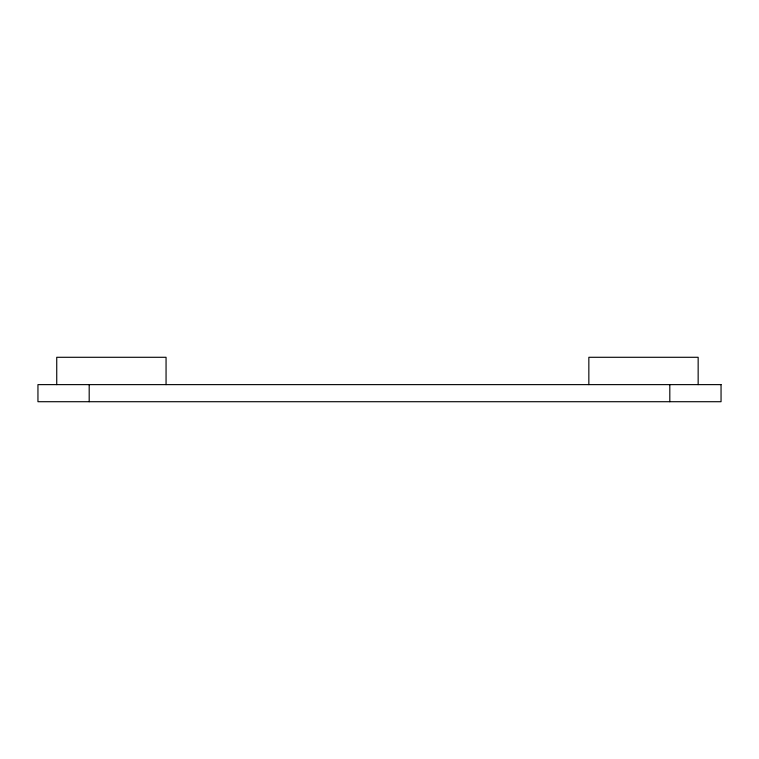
<?xml version="1.0" encoding="UTF-8"?>
<svg xmlns="http://www.w3.org/2000/svg" width="759" height="759" viewBox="0 0 759 759"><rect width="100%" height="100%" fill="white"/><g stroke="black" fill="none" stroke-linecap="round" stroke-linejoin="round"><path stroke-width="1.14" d="M698.157 384.623L698.157 357.29L588.842 357.29L588.842 384.623M669.808 384.623L669.808 401.71M166.06 384.623L166.06 357.29L56.735 357.29L56.735 384.623M89.192 384.623L89.192 401.71M721.05 384.623L37.95 384.623L37.95 401.71L721.05 401.71L721.05 384.623"/></g></svg>
